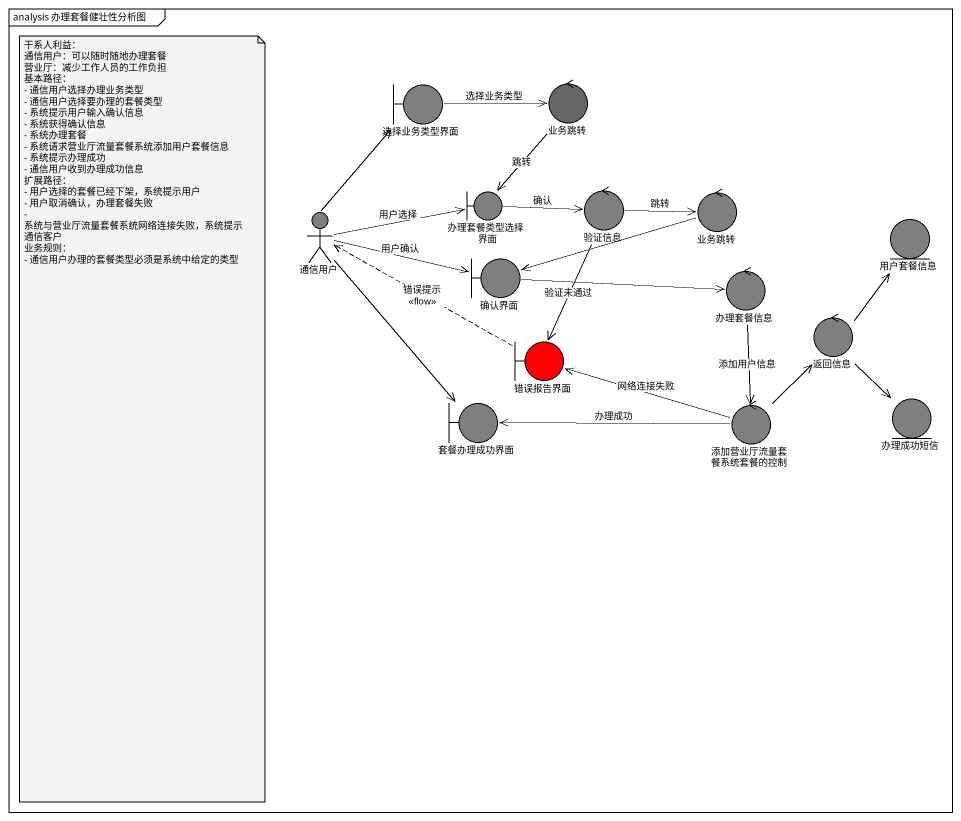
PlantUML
@startuml
mainframe analysis 办理套餐健壮性分析图
boundary 选择业务类型界面 #7F7F7F
control 业务跳转 #666666
control 验证信息 #7F7F7F
actor 通信用户 #7F7F7F
boundary 办理套餐类型选择界面 #7F7F7F
control "业务跳转" as 业务跳转_2 #7F7F7F
entity 用户套餐信息 #7F7F7F
boundary 确认界面 #7F7F7F
control 办理套餐信息 #7F7F7F
boundary 错误报告界面 #FF0000
control 返回信息 #7F7F7F
boundary 套餐办理成功界面 #7F7F7F
control 添加营业厅流量套餐系统套餐的控制 #7F7F7F
entity 办理成功短信 #7F7F7F
选择业务类型界面 -right-> 业务跳转 : 选择业务类型
业务跳转 --> 办理套餐类型选择界面 : 跳转
验证信息 -right-> 业务跳转_2 : 跳转
验证信息 --> 错误报告界面 : 验证未通过
通信用户 -up-> 选择业务类型界面
通信用户 -right-> 办理套餐类型选择界面 : 用户选择
通信用户 -right-> 确认界面 : 用户确认
通信用户 --> 套餐办理成功界面
办理套餐类型选择界面 -right-> 验证信息 : 确认
业务跳转_2 -left-> 确认界面
确认界面 -right-> 办理套餐信息
办理套餐信息 --> 添加营业厅流量套餐系统套餐的控制 : 添加用户信息
错误报告界面 .left.> 通信用户 : 错误提示\n<<flow>>
返回信息 -up-> 用户套餐信息
返回信息 --> 办理成功短信
添加营业厅流量套餐系统套餐的控制 -left-> 错误报告界面 : 网络连接失败
添加营业厅流量套餐系统套餐的控制 -up-> 返回信息
添加营业厅流量套餐系统套餐的控制 -left-> 套餐办理成功界面 : 办理成功
note as N1
  干系人利益：
  通信用户：可以随时随地办理套餐
  营业厅：减少工作人员的工作负担
  基本路径：
  - 通信用户选择办理业务类型
  - 通信用户选择要办理的套餐类型
  - 系统提示用户输入确认信息
  - 系统获得确认信息
  - 系统办理套餐
  - 系统请求营业厅流量套餐系统添加用户套餐信息
  - 系统提示办理成功
  - 通信用户收到办理成功信息
  扩展路径：
  - 用户选择的套餐已经下架，系统提示用户
  - 用户取消确认，办理套餐失败
  - 系统与营业厅流量套餐系统网络连接失败，系统提示通信客户
  业务规则：
  - 通信用户办理的套餐类型必须是系统中给定的类型
end note
@enduml
